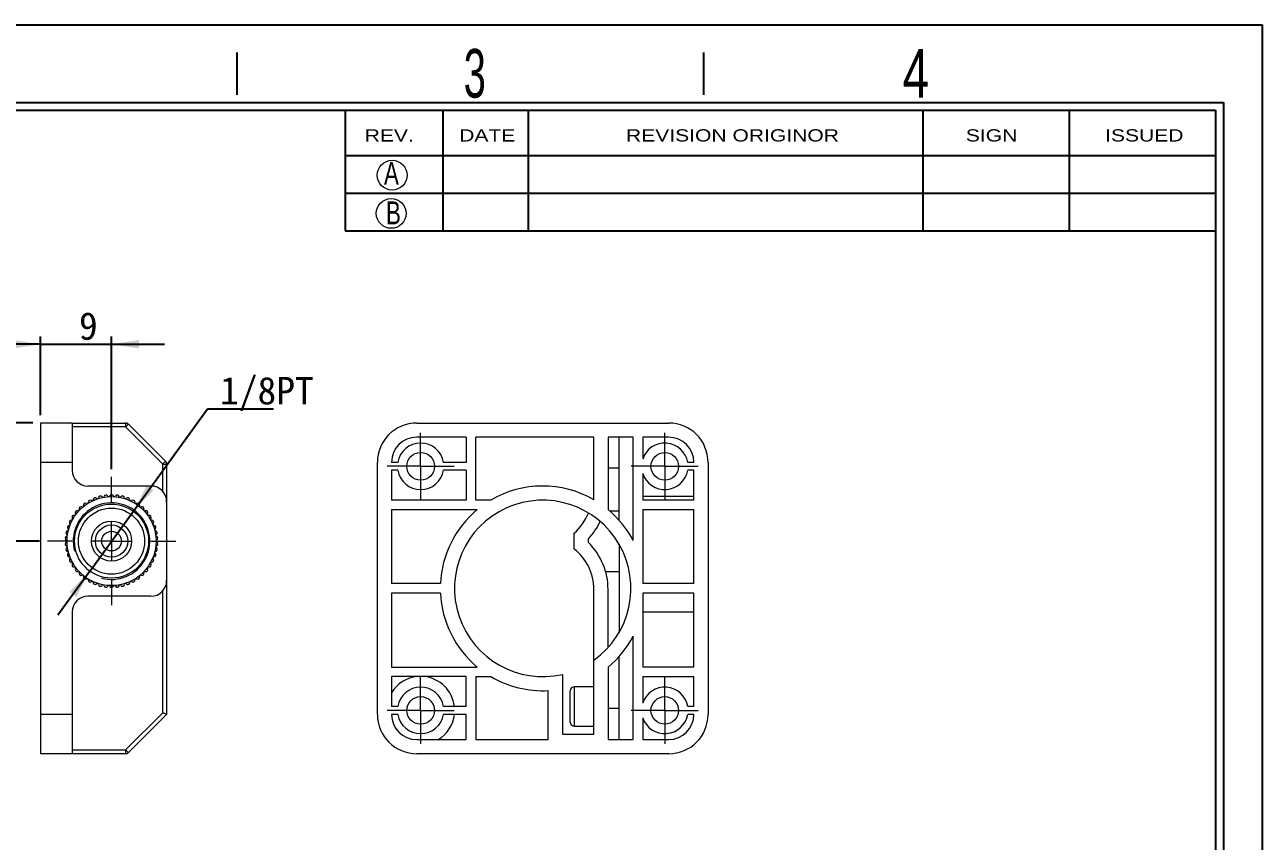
# Model space of a CAD drawing. Header units: millimetres. Extents: x 2 to 295, y 1 to 209.
# Drawn here: x 138 to 295.1, y 105 to 208.7 of the extents above; entities that cross this region are included whole.
import ezdxf

# ---------------------------------------------------------------- set-up
doc = ezdxf.new("R2010")
doc.units = ezdxf.units.MM
doc.linetypes.add('CENTER', pattern=[10.16, 6.35, -1.27, 1.27, -1.27])
doc.layers.add('DIM', color=5, linetype='Continuous')
doc.layers.add('SLD-0', color=179, linetype='Continuous')
doc.layers.add('中心线', color=1, linetype='CENTER', lineweight=15)
doc.styles.add('SLDTEXTSTYLE0', font='SIMSUN.TTC', dxfattribs={"width": 0.67})
doc.styles.add('SLDTEXTSTYLE14', font='SIMSUN.TTC')
doc.styles.add('SLDTEXTSTYLE4', font='GOTHIC.TTF', dxfattribs={"width": 0.7304})
doc.styles.add('SLDTEXTSTYLE5', font='GOTHIC.TTF', dxfattribs={"width": 0.61171})
doc.styles.add('SLDTEXTSTYLE9', font='ARIAL.TTF', dxfattribs={"width": 1.2324})
doc.dimstyles.new('SLDDIMSTYLE2', dxfattribs={"dimtxt": 3.5, "dimasz": 3.5, "dimexe": 0, "dimexo": 0.0625, "dimgap": 0.875, "dimtad": 2, "dimrnd": 1e-09, "dimzin": 12, "dimdsep": 46, "dimtxsty": 'SLDTEXTSTYLE0', "dimsah": 1, "dimcen": 0.09, "dimadec": 0, "dimazin": 3, "dimtfac": 1, "dimtmove": 0, "dimatfit": 0, "dimfxl": 0, "dimfrac": 2, "dimtolj": 1, "dimtzin": 12, "dimarcsym": 0})
doc.dimstyles.new('SLDDIMSTYLE3', dxfattribs={"dimtxt": 3.5, "dimasz": 3.5, "dimexe": 0, "dimexo": 0.0625, "dimgap": 0.875, "dimtad": 0, "dimtih": 1, "dimtoh": 1, "dimrnd": 1e-09, "dimzin": 12, "dimdsep": 46, "dimtxsty": 'SLDTEXTSTYLE0', "dimsah": 1, "dimcen": 0, "dimadec": 0, "dimazin": 3, "dimtfac": 1, "dimtmove": 0, "dimatfit": 3, "dimfxl": 0, "dimfrac": 2, "dimtolj": 1, "dimtzin": 12, "dimarcsym": 0})

# ---------------------------------------------------------------- blocks, each defined once
blk = doc.blocks.new('_D_7')
at = {"layer": 'DIM'}
for p, q in [((151.84, 147.03), (161.17, 159.88)), ((161.17, 159.88), (169.56, 159.88)), ((146.13, 139.16), (151.84, 147.03)), ((146.13, 139.16), (142.17, 133.71))]:
    blk.add_line(p, q, dxfattribs=at)
for points in [[(151.84, 147.03), (154.33, 149.55), (153.46, 150.18)], [(146.13, 139.16), (143.64, 136.65), (144.51, 136.01)]]:
    blk.add_solid(points, dxfattribs=at)
at = {"layer": 'DIM', "insert": (162.76, 163.96), "char_height": 3.5, "attachment_point": 1, "style": 'SLDTEXTSTYLE14'}
blk.add_mtext('1/8PT', dxfattribs=at)
blk = doc.blocks.new('_D_8')
at = {"layer": 'DIM'}
for p, q in [((129.98, 158.1), (129.98, 164.83)), ((138.98, 158.1), (128.98, 158.1)), ((129.98, 158.1), (129.98, 143.1)), ((139.83, 143.1), (128.98, 143.1)), ((129.98, 143.1), (129.98, 136.37))]:
    blk.add_line(p, q, dxfattribs=at)
for points in [[(129.98, 158.1), (130.52, 161.6), (129.45, 161.6)], [(129.98, 143.1), (129.45, 139.6), (130.52, 139.6)]]:
    blk.add_solid(points, dxfattribs=at)
at = {"layer": 'DIM', "insert": (125.91, 148.52), "char_height": 3.5, "attachment_point": 1, "rotation": 90, "style": 'SLDTEXTSTYLE14'}
blk.add_mtext('15', dxfattribs=at)
blk = doc.blocks.new('_D_9')
at = {"layer": 'DIM'}
for p, q in [((139.98, 159.1), (139.98, 169.1)), ((148.98, 152.25), (148.98, 169.1)), ((139.98, 168.1), (133.25, 168.1)), ((139.98, 168.1), (148.98, 168.1)), ((148.98, 168.1), (155.72, 168.1))]:
    blk.add_line(p, q, dxfattribs=at)
for points in [[(139.98, 168.1), (136.48, 168.64), (136.48, 167.56)], [(148.98, 168.1), (152.48, 167.56), (152.48, 168.64)]]:
    blk.add_solid(points, dxfattribs=at)
at = {"layer": 'DIM', "insert": (144.85, 172.17), "char_height": 3.5, "attachment_point": 1, "style": 'SLDTEXTSTYLE14'}
blk.add_mtext('9', dxfattribs=at)
blk = doc.blocks.new('SW_CENTERMARKSYMBOL_4')
at = {"layer": '中心线', "color": 0}
for p, q in [((0, 5), (0, 8.15)), ((0, 0), (0, 2.5)), ((-5, 0), (-8.15, 0)), ((0, 0), (-2.5, 0)), ((0, 0), (0, -2.5)), ((0, 0), (2.5, 0)), ((5, 0), (8.15, 0)), ((0, -5), (0, -8.15))]:
    blk.add_line(p, q, dxfattribs=at)
blk = doc.blocks.new('SW_CENTERMARKSYMBOL_5')
at = {"layer": '中心线', "color": 0}
for p, q in [((0, 2.5), (0, 4.25)), ((0, 0), (0, 2.5)), ((-2.5, 0), (-4.25, 0)), ((0, 0), (-2.5, 0)), ((0, 0), (0, -2.5)), ((0, 0), (2.5, 0)), ((2.5, 0), (4.25, 0)), ((0, -2.5), (0, -4.25))]:
    blk.add_line(p, q, dxfattribs=at)
blk = doc.blocks.new('SW_CENTERMARKSYMBOL_6')
at = {"layer": '中心线', "color": 0}
for p, q in [((0, 2.5), (0, 4.25)), ((0, 0), (0, 2.5)), ((-2.5, 0), (-4.25, 0)), ((0, 0), (-2.5, 0)), ((0, 0), (0, -2.5)), ((0, 0), (2.5, 0)), ((2.5, 0), (4.25, 0)), ((0, -2.5), (0, -4.25))]:
    blk.add_line(p, q, dxfattribs=at)
blk = doc.blocks.new('SW_CENTERMARKSYMBOL_7')
at = {"layer": '中心线', "color": 0}
for p, q in [((0, 2.5), (0, 4.25)), ((0, 0), (0, 2.5)), ((-2.5, 0), (-4.25, 0)), ((0, 0), (-2.5, 0)), ((0, 0), (0, -2.5)), ((0, 0), (2.5, 0)), ((2.5, 0), (4.25, 0)), ((0, -2.5), (0, -4.25))]:
    blk.add_line(p, q, dxfattribs=at)
blk = doc.blocks.new('SW_CENTERMARKSYMBOL_8')
at = {"layer": '中心线', "color": 0}
for p, q in [((0, 2.5), (0, 4.25)), ((0, 0), (0, 2.5)), ((-2.5, 0), (-4.25, 0)), ((0, 0), (-2.5, 0)), ((0, 0), (0, -2.5)), ((0, 0), (2.5, 0)), ((2.5, 0), (4.25, 0)), ((0, -2.5), (0, -4.25))]:
    blk.add_line(p, q, dxfattribs=at)

msp = doc.modelspace()

# ---------------------------------------------------------------- linework, layer by layer
at = {"color": 7, "linetype": 'Continuous', "lineweight": 15}
for p, q in [((143.984, 158.098), (139.984, 158.098)), ((139.984, 158.098), (139.984, 153.098)), ((143.984, 158.098), (143.984, 153.098)), ((143.984, 158.098), (150.777, 158.098)), ((150.777, 157.598), (143.984, 157.598)), ((150.777, 158.098), (150.777, 157.598)), ((155.484, 152.891), (150.777, 157.598)), ((151.131, 157.951), (155.838, 153.244)), ((187.737, 158.098), (219.737, 158.098)), ((194.037, 156.298), (187.737, 156.298)), ((194.037, 156.298), (194.037, 153.098)), ((210.237, 156.298), (195.237, 156.298)), ((195.237, 148.298), (195.237, 156.298)), ((210.237, 148.356), (210.237, 156.298)), ((215.237, 156.298), (212.037, 156.298)), ((212.037, 156.298), (212.037, 147.103)), ((213.437, 145.753), (213.437, 156.298)), ((215.237, 143.16), (215.237, 156.298)), ((219.737, 156.298), (216.437, 156.298)), ((216.437, 156.298), (216.437, 153.527)), ((139.984, 153.098), (139.984, 121.098)), ((143.984, 153.098), (139.984, 153.098)), ((143.984, 153.098), (143.984, 152.098)), ((155.484, 149.421), (155.484, 152.891)), ((155.484, 152.891), (155.984, 152.891)), ((155.984, 152.891), (155.984, 148.098)), ((182.737, 121.098), (182.737, 153.098)), ((185.329, 153.098), (184.537, 153.098)), ((194.037, 153.098), (191.144, 153.098)), ((222.937, 153.098), (222.144, 153.098)), ((224.737, 153.098), (224.737, 121.098)), ((184.537, 152.098), (184.537, 148.298)), ((185.329, 152.098), (184.537, 152.098)), ((194.037, 152.098), (191.144, 152.098)), ((194.037, 152.098), (194.037, 148.298)), ((213.437, 152.352), (212.037, 152.352)), ((216.437, 151.669), (216.437, 148.298)), ((222.937, 152.098), (222.144, 152.098)), ((222.937, 148.298), (222.937, 152.098)), ((153.984, 150.098), (145.984, 150.098)), ((155.984, 148.098), (155.984, 138.098)), ((194.037, 148.298), (184.537, 148.298)), ((197.137, 148.298), (195.237, 148.298)), ((216.437, 148.821), (222.937, 148.821)), ((222.937, 148.298), (216.437, 148.298)), ((184.537, 147.098), (195.43, 147.098)), ((184.537, 147.098), (184.537, 137.698)), ((212.221, 146.948), (213.437, 146.948)), ((216.437, 147.098), (222.937, 147.098)), ((216.437, 147.098), (216.437, 137.698)), ((222.937, 137.698), (222.937, 147.098)), ((207.737, 142.098), (207.737, 144.098)), ((209.537, 142.912), (209.537, 143.369)), ((213.437, 142.697), (213.437, 131.499)), ((211.719, 139.248), (213.437, 139.248)), ((155.484, 121.305), (155.484, 136.775)), ((155.984, 138.098), (155.984, 121.098)), ((190.75, 137.698), (184.537, 137.698)), ((210.237, 127.977), (210.237, 136.974)), ((212.037, 129.578), (212.037, 136.974)), ((222.937, 137.698), (216.437, 137.698)), ((153.984, 136.098), (145.984, 136.098)), ((190.75, 136.498), (184.537, 136.498)), ((184.537, 136.498), (184.537, 127.098)), ((216.437, 136.498), (216.437, 127.098)), ((222.937, 136.498), (216.437, 136.498)), ((222.937, 127.098), (222.937, 136.498)), ((143.984, 134.098), (143.984, 121.098)), ((216.437, 134.098), (222.937, 134.098)), ((215.237, 117.898), (215.237, 131.036)), ((210.237, 118.598), (210.237, 127.977)), ((213.437, 117.898), (213.437, 128.443)), ((184.537, 127.098), (195.43, 127.098)), ((194.037, 125.898), (184.537, 125.898)), ((184.537, 125.898), (184.537, 122.098)), ((194.037, 122.098), (194.037, 125.898)), ((195.237, 125.898), (195.237, 117.898)), ((195.237, 125.898), (197.137, 125.898)), ((206.237, 126.18), (206.237, 118.598)), ((212.037, 127.092), (212.037, 117.898)), ((222.937, 127.098), (216.437, 127.098)), ((216.437, 125.898), (222.937, 125.898)), ((216.437, 125.898), (216.437, 122.527)), ((222.937, 122.098), (222.937, 125.898)), ((210.237, 124.598), (207.737, 124.598)), ((204.437, 117.898), (204.437, 124.117)), ((207.237, 120.098), (207.237, 124.098)), ((143.984, 121.098), (139.984, 121.098)), ((139.984, 121.098), (139.984, 116.098)), ((143.984, 121.098), (143.984, 116.098)), ((150.777, 116.598), (155.484, 121.305)), ((155.984, 121.098), (151.131, 116.244)), ((185.329, 122.098), (184.537, 122.098)), ((185.329, 121.098), (184.537, 121.098)), ((194.037, 122.098), (191.144, 122.098)), ((194.037, 121.098), (191.144, 121.098)), ((194.037, 117.898), (194.037, 121.098)), ((213.437, 121.843), (212.037, 121.843)), ((222.937, 122.098), (222.144, 122.098)), ((222.937, 121.098), (222.144, 121.098)), ((207.737, 119.598), (210.237, 119.598)), ((216.437, 120.669), (216.437, 117.898)), ((187.737, 117.898), (194.037, 117.898)), ((195.237, 117.898), (204.437, 117.898)), ((206.237, 118.598), (210.237, 118.598)), ((212.037, 117.898), (215.237, 117.898)), ((216.437, 117.898), (219.737, 117.898)), ((143.984, 116.598), (150.777, 116.598)), ((150.777, 116.598), (150.777, 116.098)), ((143.984, 116.098), (139.984, 116.098)), ((150.777, 116.098), (143.984, 116.098)), ((219.737, 116.098), (187.737, 116.098))]:
    msp.add_line(p, q, dxfattribs=at)
at = {"color": 8, "linetype": 'Continuous', "lineweight": 15}
msp.add_line((207.737, 124.598), (207.737, 119.598), dxfattribs=at)
at = {"color": 7, "linetype": 'Continuous', "lineweight": 15, "flags": 128}
for points in [[(151.131, 157.951), (151.124, 157.945), (151.104, 157.925), (151.071, 157.892), (151.027, 157.848), (150.974, 157.794), (150.913, 157.733), (150.846, 157.667), (150.777, 157.598)], [(155.838, 153.244), (155.831, 153.238), (155.811, 153.217), (155.778, 153.185), (155.734, 153.141), (155.681, 153.087), (155.62, 153.026), (155.553, 152.96), (155.484, 152.891)], [(155.984, 121.098), (155.975, 121.102), (155.946, 121.114), (155.9, 121.133), (155.838, 121.159), (155.762, 121.19), (155.676, 121.226), (155.582, 121.265), (155.484, 121.305)], [(151.131, 116.244), (151.124, 116.251), (151.104, 116.271), (151.071, 116.304), (151.027, 116.348), (150.974, 116.401), (150.913, 116.463), (150.846, 116.529), (150.777, 116.598)]]:
    msp.add_lwpolyline(points, dxfattribs=at)
at = {"color": 7, "linetype": 'Continuous', "lineweight": 15}
for centre, radius in [((188.237, 152.598), 1.75), ((219.237, 152.598), 1.75), ((148.984, 143.098), 5.65), ((148.984, 143.098), 4.7), ((148.984, 143.098), 4.2), ((148.984, 143.098), 2.55), ((148.984, 143.098), 2.05), ((148.984, 143.098), 1.25), ((188.237, 121.598), 1.75), ((219.237, 121.598), 1.75)]:
    msp.add_circle(centre, radius, dxfattribs=at)
for centre, radius, start, end in [((150.777, 157.598), 0.5, 45, 90), ((187.737, 153.098), 5, 90, 180), ((219.737, 153.098), 5, 0, 90), ((187.737, 153.098), 3.2, 90, 180), ((219.737, 153.098), 3.2, 0, 90), ((188.237, 152.598), 2.95, 9.75826, 170.24174), ((219.237, 152.598), 2.95, 9.75826, 161.65026), ((155.484, 152.891), 0.5, 0, 45), ((145.984, 152.098), 2, 180, 270), ((188.237, 152.598), 2.95, 189.75826, 350.24174), ((219.237, 152.598), 2.95, 198.34974, 350.24174), ((153.984, 148.098), 2, 0, 90), ((203.737, 137.098), 13, 60, 120.51024), ((145.663, 147.669), 0.25, 56.15614, 195.84386), ((145.886, 148.001), 0.15, 236.15614, 298.06396), ((145.867, 147.989), 0.15, 306.73604, 8.64386), ((146.262, 148.049), 0.25, 48.95614, 188.64386), ((146.525, 148.351), 0.15, 228.95614, 290.86396), ((146.505, 148.341), 0.15, 299.53604, 1.44386), ((146.904, 148.351), 0.25, 41.75614, 181.44386), ((147.203, 148.618), 0.15, 221.75614, 283.66396), ((147.181, 148.61), 0.15, 292.33604, 354.24386), ((147.579, 148.57), 0.25, 34.55614, 174.24386), ((147.909, 148.797), 0.15, 214.55614, 276.46396), ((147.886, 148.793), 0.15, 285.13604, 347.04386), ((148.276, 148.703), 0.25, 27.35614, 167.04386), ((148.632, 148.887), 0.15, 207.35614, 269.26396), ((148.609, 148.886), 0.15, 277.93604, 339.84386), ((148.984, 148.748), 0.25, 20.15614, 159.84386), ((149.36, 148.886), 0.15, 200.15614, 262.06396), ((149.337, 148.887), 0.15, 270.73604, 332.64386), ((149.693, 148.703), 0.25, 12.95614, 152.64386), ((150.082, 148.793), 0.15, 192.95614, 254.86396), ((150.06, 148.797), 0.15, 263.53604, 325.44386), ((150.389, 148.57), 0.25, 5.75614, 145.44386), ((150.787, 148.61), 0.15, 185.75614, 247.66396), ((150.766, 148.618), 0.15, 256.33604, 318.24386), ((151.064, 148.351), 0.25, 358.55614, 138.24386), ((151.464, 148.341), 0.15, 178.55614, 240.46396), ((151.444, 148.351), 0.15, 249.13604, 311.04386), ((151.706, 148.049), 0.25, 351.35614, 131.04386), ((152.102, 147.989), 0.15, 171.35614, 233.26396), ((152.083, 148.001), 0.15, 241.93604, 303.84386), ((152.305, 147.669), 0.25, 344.15614, 123.84386), ((203.737, 137.098), 11.2, 305.47567, 282.89789), ((144.214, 146.125), 0.25, 77.75614, 217.44386), ((144.299, 146.516), 0.15, 257.75614, 319.66396), ((144.631, 146.699), 0.25, 70.55614, 210.24386), ((144.285, 146.498), 0.15, 328.33604, 30.24386), ((144.764, 147.077), 0.15, 250.55614, 312.46396), ((144.749, 147.06), 0.15, 321.13604, 23.04386), ((145.117, 147.217), 0.25, 63.35614, 203.04386), ((145.296, 147.574), 0.15, 243.35614, 305.26396), ((145.279, 147.56), 0.15, 313.93604, 15.84386), ((152.69, 147.56), 0.15, 164.15614, 226.06396), ((152.673, 147.574), 0.15, 234.73604, 296.64386), ((152.852, 147.217), 0.25, 336.95614, 116.64386), ((153.22, 147.06), 0.15, 156.95614, 218.86396), ((153.205, 147.077), 0.15, 227.53604, 289.44386), ((153.338, 146.699), 0.25, 329.75614, 109.44386), ((153.683, 146.498), 0.15, 149.75614, 211.66396), ((153.67, 146.516), 0.15, 220.33604, 282.24386), ((153.755, 146.125), 0.25, 322.55614, 102.24386), ((203.737, 137.098), 13, 129.71514, 177.35464), ((202.237, 149.907), 8, 313.43254, 336.12704), ((203.737, 137.098), 13, 27.79577, 50.3228), ((143.611, 144.844), 0.25, 92.15614, 231.84386), ((143.364, 144.529), 0.15, 349.93604, 51.84386), ((143.596, 145.244), 0.15, 272.15614, 334.06396), ((143.872, 145.504), 0.25, 84.95614, 224.64386), ((143.588, 145.222), 0.15, 342.73604, 44.64386), ((143.907, 145.902), 0.15, 264.95614, 326.86396), ((143.896, 145.882), 0.15, 335.53604, 37.44386), ((154.072, 145.882), 0.15, 142.55614, 204.46396), ((154.061, 145.902), 0.15, 213.13604, 275.04386), ((154.097, 145.504), 0.25, 315.35614, 95.04386), ((154.381, 145.222), 0.15, 135.35614, 197.26396), ((154.373, 145.244), 0.15, 205.93604, 267.84386), ((154.358, 144.844), 0.25, 308.15614, 87.84386), ((154.605, 144.529), 0.15, 128.15614, 190.06396), ((202.237, 149.907), 9.8, 318.15034, 333.87924), ((143.346, 143.453), 0.25, 106.55614, 246.24386), ((143.434, 144.157), 0.25, 99.35614, 239.04386), ((143.184, 143.087), 0.15, 4.33604, 66.24386), ((143.184, 143.109), 0.15, 293.75614, 355.66396), ((143.232, 143.836), 0.15, 286.55614, 348.46396), ((143.229, 143.814), 0.15, 357.13604, 59.04386), ((143.369, 144.551), 0.15, 279.35614, 341.26396), ((154.599, 144.551), 0.15, 198.73604, 260.64386), ((154.534, 144.157), 0.25, 300.95614, 80.64386), ((154.74, 143.814), 0.15, 120.95614, 182.86396), ((154.737, 143.836), 0.15, 191.53604, 253.44386), ((154.784, 143.087), 0.15, 113.75614, 175.66396), ((154.784, 143.109), 0.15, 184.33604, 246.24386), ((154.623, 143.453), 0.25, 293.75614, 73.44386), ((143.346, 142.743), 0.25, 113.75614, 253.44386), ((143.434, 142.039), 0.25, 120.95614, 260.64386), ((143.232, 142.36), 0.15, 11.53604, 73.44386), ((143.229, 142.382), 0.15, 300.95614, 2.86396), ((143.611, 141.352), 0.25, 128.15614, 267.84386), ((143.369, 141.645), 0.15, 18.73604, 80.64386), ((143.364, 141.666), 0.15, 308.15614, 10.06396), ((154.358, 141.352), 0.25, 272.15614, 51.84386), ((154.605, 141.666), 0.15, 169.93604, 231.84386), ((154.599, 141.645), 0.15, 99.35614, 161.26396), ((154.534, 142.039), 0.25, 279.35614, 59.04386), ((154.737, 142.36), 0.15, 106.55614, 168.46396), ((154.74, 142.382), 0.15, 177.13604, 239.04386), ((154.623, 142.743), 0.25, 286.55614, 66.24386), ((203.737, 136.974), 6.5, 0, 52.02013), ((203.737, 136.974), 8.3, 0, 45.66958), ((143.596, 140.952), 0.15, 25.93604, 87.84386), ((143.872, 140.692), 0.25, 135.35614, 275.04386), ((143.588, 140.973), 0.15, 315.35614, 17.26396), ((143.907, 140.294), 0.15, 33.13604, 95.04386), ((144.214, 140.07), 0.25, 142.55614, 282.24386), ((143.896, 140.314), 0.15, 322.55614, 24.46396), ((153.755, 140.07), 0.25, 257.75614, 37.44386), ((154.072, 140.314), 0.15, 155.53604, 217.44386), ((154.061, 140.294), 0.15, 84.95614, 146.86396), ((154.097, 140.692), 0.25, 264.95614, 44.64386), ((154.381, 140.973), 0.15, 162.73604, 224.64386), ((154.373, 140.952), 0.15, 92.15614, 154.06396), ((144.299, 139.68), 0.15, 40.33604, 102.24386), ((144.631, 139.496), 0.25, 149.75614, 289.44386), ((144.285, 139.698), 0.15, 329.75614, 31.66396), ((144.764, 139.119), 0.15, 47.53604, 109.44386), ((144.749, 139.136), 0.15, 336.95614, 38.86396), ((145.117, 138.979), 0.25, 156.95614, 296.64386), ((145.296, 138.622), 0.15, 54.73604, 116.64386), ((145.279, 138.636), 0.15, 344.15614, 46.06396), ((145.663, 138.527), 0.25, 164.15614, 303.84386), ((145.886, 138.195), 0.15, 61.93604, 123.84386), ((145.867, 138.207), 0.15, 351.35614, 53.26396), ((152.102, 138.207), 0.15, 126.73604, 188.64386), ((152.083, 138.195), 0.15, 56.15614, 118.06396), ((152.305, 138.527), 0.25, 236.15614, 15.84386), ((152.69, 138.636), 0.15, 133.93604, 195.84386), ((152.673, 138.622), 0.15, 63.35614, 125.26396), ((152.852, 138.979), 0.25, 243.35614, 23.04386), ((153.22, 139.136), 0.15, 141.13604, 203.04386), ((153.205, 139.119), 0.15, 70.55614, 132.46396), ((153.338, 139.496), 0.25, 250.55614, 30.24386), ((153.683, 139.698), 0.15, 148.33604, 210.24386), ((153.67, 139.68), 0.15, 77.75614, 139.66396), ((146.262, 138.147), 0.25, 171.35614, 311.04386), ((146.525, 137.845), 0.15, 69.13604, 131.04386), ((146.505, 137.855), 0.15, 358.55614, 60.46396), ((146.904, 137.845), 0.25, 178.55614, 318.24386), ((147.203, 137.578), 0.15, 76.33604, 138.24386), ((147.181, 137.585), 0.15, 5.75614, 67.66396), ((147.579, 137.625), 0.25, 185.75614, 325.44386), ((147.909, 137.399), 0.15, 83.53604, 145.44386), ((147.886, 137.403), 0.15, 12.95614, 74.86396), ((148.276, 137.492), 0.25, 192.95614, 332.64386), ((148.632, 137.309), 0.15, 90.73604, 152.64386), ((148.609, 137.31), 0.15, 20.15614, 82.06396), ((148.984, 137.448), 0.25, 200.15614, 339.84386), ((149.36, 137.31), 0.15, 97.93604, 159.84386), ((149.337, 137.309), 0.15, 27.35614, 89.26396), ((149.693, 137.492), 0.25, 207.35614, 347.04386), ((150.082, 137.403), 0.15, 105.13604, 167.04386), ((150.06, 137.399), 0.15, 34.55614, 96.46396), ((150.389, 137.625), 0.25, 214.55614, 354.24386), ((150.787, 137.585), 0.15, 112.33604, 174.24386), ((150.766, 137.578), 0.15, 41.75614, 103.66396), ((151.064, 137.845), 0.25, 221.75614, 1.44386), ((151.464, 137.855), 0.15, 119.53604, 181.44386), ((151.444, 137.845), 0.15, 48.95614, 110.86396), ((151.706, 138.147), 0.25, 228.95614, 8.64386), ((153.984, 138.098), 2, 270, 0), ((145.984, 134.098), 2, 90, 180), ((203.737, 137.098), 13, 182.64536, 230.28486), ((203.737, 137.098), 13, 309.6772, 332.20423), ((188.237, 121.598), 4.321, 95.69384, 148.89475), ((188.237, 121.598), 4.321, 6.64431, 84.30616), ((203.737, 137.098), 13, 239.48976, 273.08665), ((188.237, 121.598), 2.95, 9.75826, 170.24174), ((207.737, 124.098), 0.5, 90, 180), ((219.237, 121.598), 2.95, 9.75826, 161.65026), ((187.737, 121.098), 5, 180, 270), ((187.737, 121.098), 3.2, 180, 270), ((188.237, 121.598), 2.95, 189.75826, 350.24174), ((188.237, 121.598), 4.321, 301.10525, 353.35569), ((219.237, 121.598), 2.95, 198.34974, 350.24174), ((219.737, 121.098), 5, 270, 0), ((219.737, 121.098), 3.2, 270, 0), ((207.737, 120.098), 0.5, 180, 270), ((150.777, 116.598), 0.5, 270, 315)]:
    msp.add_arc(centre, radius, start, end, dxfattribs=at)
at = {"color": 7, "linetype": 'Continuous', "lineweight": 0}
msp.add_arc((148.984, 143.098), 4.864, 255, 195, dxfattribs=at)
at = {"layer": 'SLD-0'}
for p, q in [((1.812, 208.674), (295.107, 208.674)), ((295.107, 208.674), (295.107, 1.294)), ((12.675, 197.811), (289.181, 197.811)), ((252.017, 197.811), (252.017, 182.514)), ((270.599, 197.811), (270.599, 182.514)), ((289.181, 197.811), (289.181, 7.219))]:
    msp.add_line(p, q, dxfattribs=at)
at = {"layer": 'SLD-0', "color": 6, "linetype": 'Continuous'}
for p, q in [((164.952, 199.786), (164.952, 205.169)), ((224.204, 199.786), (224.204, 205.169)), ((11.687, 198.799), (290.169, 198.799)), ((290.169, 198.799), (290.169, 6.231))]:
    msp.add_line(p, q, dxfattribs=at)
at = {"layer": 'SLD-0', "color": 179, "linetype": 'Continuous'}
for p, q in [((178.659, 197.811), (178.659, 182.514)), ((191.05, 197.811), (191.05, 182.514)), ((201.886, 197.811), (201.886, 182.514)), ((178.659, 192.074), (289.181, 192.074)), ((178.659, 187.294), (289.181, 187.294)), ((178.659, 182.514), (289.181, 182.514))]:
    msp.add_line(p, q, dxfattribs=at)
at = {"layer": 'SLD-0', "lineweight": 0}
for centre in [(184.622, 189.564), (184.499, 184.715)]:
    msp.add_circle(centre, 1.894, dxfattribs=at)

# ---------------------------------------------------------------- block references
at = {"layer": '中心线'}
for name, p in [('SW_CENTERMARKSYMBOL_5', (188.237, 152.598)), ('SW_CENTERMARKSYMBOL_7', (219.237, 152.598)), ('SW_CENTERMARKSYMBOL_4', (148.984, 143.098)), ('SW_CENTERMARKSYMBOL_6', (188.237, 121.598)), ('SW_CENTERMARKSYMBOL_8', (219.237, 121.598))]:
    msp.add_blockref(name, p, dxfattribs=at)

# ---------------------------------------------------------------- texts
at = {"layer": 'SLD-0', "attachment_point": 1}
for s, insert, char_height, style in [('3', (193.707, 205.593), 6.172, 'SLDTEXTSTYLE5'), ('4', (249.441, 205.587), 6.172, 'SLDTEXTSTYLE4'), ('A', (183.578, 191.252), 2.903, 'SLDTEXTSTYLE4'), ('B', (183.832, 186.237), 2.903, 'SLDTEXTSTYLE4')]:
    msp.add_mtext(s, dxfattribs=dict(at, insert=insert, char_height=char_height, style=style))
at = {"layer": 'SLD-0', "color": 179, "attachment_point": 1, "style": 'SLDTEXTSTYLE9'}
for s, insert, char_height in [('REV.', (181.129, 195.4), 1.5536), ('DATE', (193.126, 195.4), 1.5536), ('REVISION ORIGINOR', (214.308, 195.4), 1.55363), ('SIGN', (257.466, 195.4), 1.5536), ('ISSUED', (275.148, 195.4), 1.5536)]:
    msp.add_mtext(s, dxfattribs=dict(at, insert=insert, char_height=char_height))

# ---------------------------------------------------------------- dimensions: what is measured, and where the dimension line sits
at = {"layer": 'DIM'}
for base, p2, angle, picture, middle in [((148.984, 168.098), (148.984, 151.248), 0, '_D_9', (145.534, 168.098)), ((129.984, 143.098), (140.834, 143.098), 90, '_D_8', (129.984, 149.876))]:
    dim = msp.add_linear_dim(base=base, p1=(139.984, 158.098), p2=p2, angle=angle, dimstyle='SLDDIMSTYLE2', dxfattribs=at)
    dim.commit()
    dim.dimension.update_dxf_attribs({"geometry": picture, "text_midpoint": middle, "dimtype": 160})
dim = msp.add_diameter_dim_2p(p1=(151.842, 147.034), p2=(146.127, 139.161), text='1/8PT', dimstyle='SLDDIMSTYLE3', override={"dimpost": '<>'}, dxfattribs=at)
dim.commit()
dim.dimension.update_dxf_attribs({"geometry": '_D_7', "text_midpoint": (166.159, 161.921), "dimtype": 163})

doc.saveas('drawing.dxf')
